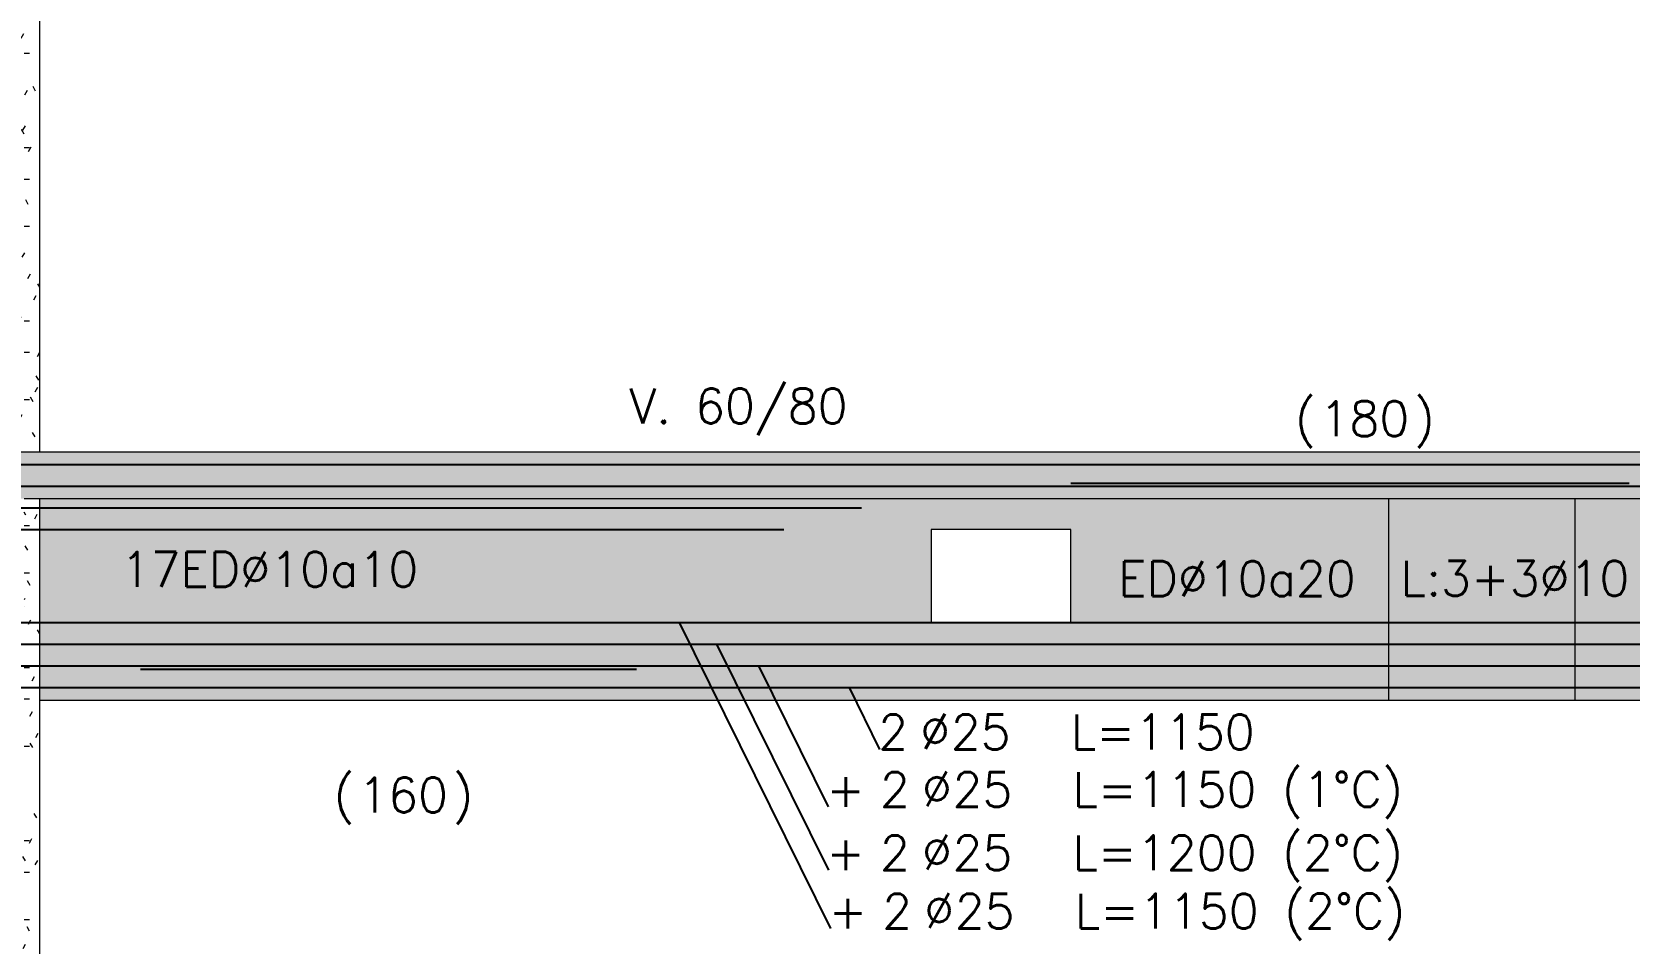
# Model space of a CAD drawing. Extents: x -58 to 5689, y 66 to 4123.
# Drawn here: x 2419 to 2934, y 2861 to 3155 of the extents above; entities that cross this region are included whole.
import ezdxf
from ezdxf.enums import TextEntityAlignment as Align
from ezdxf.xclip import XClip

# ---------------------------------------------------------------- set-up
doc = ezdxf.new("R2010")
doc.units = 0
doc.header["$LTSCALE"] = 30
doc.header["$MEASUREMENT"] = 0
doc.header["$XCLIPFRAME"] = 0
doc.linetypes.add("EJE3-3'$0$RLE-PROYECCION", pattern=[0.71438, 0.47625, -0.23813])
doc.layers.get('0').update_dxf_attribs({"linetype": 'CONTINUOUS'})
doc.layers.add("EJE3-3'$0$RLA-ACHURADO", color=30, linetype="EJE3-3'$0$RLE-PROYECCION", lineweight=15, transparency=0.7)
doc.layers.add("EJE3-3'$0$RLA-CONTORNO", color=30, linetype='CONTINUOUS', lineweight=15)
doc.layers.add("EJE3-3'$0$RLA-TEXTOS-1", color=9, linetype='CONTINUOUS', lineweight=9)
for name, color, linetype in [("EJE3-3'$0$RLA-CONTORNOS", 3, 'CONTINUOUS'), ("EJE3-3'$0$RLA-FE", 7, 'CONTINUOUS'), ("EJE3-3'$0$RLA-TEXTOS-FE", 9, 'CONTINUOUS')]:
    doc.layers.add(name, color=color, linetype=linetype)
doc.styles.add("EJE3-3'$0$RomanS", font='romans.shx', dxfattribs={"height": 11.25})
pattern_1 = [(0, (-1824.927, -1302.188), (20.32, 5.08), [1.676, -13.564, 1.676, -13.564, -81.28]), (0, (-1824.927, -1302.188), (20.32, 5.08), [-30.48, 1.676, -28.804, 1.676, -13.564, -35.56]), (0, (-1824.927, -1302.188), (20.32, 5.08), [-76.2, 1.676, -8.484, 1.676, -23.724]), (120, (-1817.307, -1299.648), (-14.559409, 15.057636), [1.676, -13.564, 1.676, -13.564, -81.28]), (120, (-1817.307, -1299.648), (-14.559409, 15.057636), [-30.48, 1.676, -28.804, 1.676, -13.564, -35.56]), (120, (-1817.307, -1299.648), (-14.559409, 15.057636), [-76.2, 1.676, -8.484, 1.676, -23.724]), (240, (-1814.767, -1289.488), (-5.760591, -20.137636), [1.676, -13.564, 1.676, -13.564, -81.28]), (240, (-1814.767, -1289.488), (-5.760591, -20.137636), [-30.48, 1.676, -28.804, 1.676, -13.564, -35.56]), (240, (-1814.767, -1289.488), (-5.760591, -20.137636), [-76.2, 1.676, -8.484, 1.676, -23.724])]

# ---------------------------------------------------------------- blocks, each defined once
blk = doc.blocks.new('*U228')
at = {"layer": "EJE3-3'$0$RLA-FE"}
blk.add_line((0, 0), (1118.21, 0), dxfattribs=at)
at = {"layer": "EJE3-3'$0$RLA-FE", "color": 3, "style": "EJE3-3'$0$RomanS"}
for tag, p, flags in [('PHI', (289.69, 9.54), 14), ('DIAM', (299.55, 9.32), 12), ('MINUS', (321.57, 9.32), 13), ('TEXTO_FE1', (327.58, 9.32), 8), ('MARK', (334.96, 9.32), 13), ('TEXTO_FE2', (405.78, 9.34), 8), ('TIPO', (598.8, -75.78), 13), ('NVECES', (584.93, -94.72), 13), ('NUMFE', (588.86, -114.48), 13), ('CAPA', (597.06, -133.6), 13), ('DESPLAZA', (278.34, -151.59), 13), ('ESPACIO', (284.39, -169.95), 13), ('CANT', (298.23, -188.75), 13)]:
    blk.add_attdef(tag, p, '', height=11.25, dxfattribs=dict(at, flags=flags))
at = {"layer": "EJE3-3'$0$RLA-FE", "color": 3, "style": "EJE3-3'$0$RomanS", "flags": 8}
for tag, p in [('F=', (271.39, 9.32)), ('NUM', (285.8, 9.32))]:
    blk.add_attdef(tag, text='', height=11.25, dxfattribs=at).set_placement(p, align=Align.RIGHT)
blk = doc.blocks.new('*U229')
at = {"layer": "EJE3-3'$0$RLA-FE"}
for p, q in [((0, 0), (1118.21, 0)), ((1118.21, 0), (1168.21, 0)), ((1168.21, 0), (1200, 0)), ((1200, 0), (1200, 0))]:
    blk.add_line(p, q, dxfattribs=at)
at = {"layer": "EJE3-3'$0$RLA-FE", "color": 3, "style": "EJE3-3'$0$RomanS", "flags": 8}
for tag, p in [('F=', (451.44, 36.32)), ('NUM', (465.85, 36.32))]:
    blk.add_attdef(tag, text='', height=11.25, dxfattribs=at).set_placement(p, align=Align.RIGHT)
at = {"layer": "EJE3-3'$0$RLA-FE", "color": 3, "style": "EJE3-3'$0$RomanS"}
for tag, p, flags in [('PHI', (469.74, 36.54), 14), ('DIAM', (479.6, 36.32), 12), ('MINUS', (501.62, 36.32), 13), ('TEXTO_FE1', (507.48, 36.32), 8), ('MARK', (515.01, 36.32), 13), ('TEXTO_FE2', (575, 36.34), 8), ('TIPO', (598.8, -75.78), 13), ('NVECES', (584.93, -94.72), 13), ('NUMFE', (588.86, -114.48), 13), ('CAPA', (597.06, -133.6), 13), ('DESPLAZA', (278.34, -151.59), 13), ('ESPACIO', (284.39, -169.95), 13), ('CANT', (298.23, -188.75), 13)]:
    blk.add_attdef(tag, p, '', height=11.25, dxfattribs=dict(at, flags=flags))
blk = doc.blocks.new('*U237')
at = {"layer": "EJE3-3'$0$RLA-FE"}
for q in [(0, 0), (1068.21, 0)]:
    blk.add_line((0, 0), q, dxfattribs=at)
at = {"layer": "EJE3-3'$0$RLA-FE", "color": 3, "style": "EJE3-3'$0$RomanS", "flags": 8}
for tag, p in [('F=', (421.56, 36.32)), ('NUM', (435.97, 36.32))]:
    blk.add_attdef(tag, text='', height=11.25, dxfattribs=at).set_placement(p, align=Align.RIGHT)
at = {"layer": "EJE3-3'$0$RLA-FE", "color": 3, "style": "EJE3-3'$0$RomanS"}
for tag, p, flags in [('PHI', (439.87, 36.54), 14), ('DIAM', (449.72, 36.32), 12), ('MINUS', (471.74, 36.32), 13), ('MARK', (485.13, 36.32), 13), ('TEXTO_FE1', (488.43, 36.32), 8), ('TEXTO_FE2', (555.96, 36.34), 8), ('TIPO', (573.8, -75.78), 13), ('NVECES', (559.93, -94.72), 13), ('NUMFE', (563.86, -114.48), 13), ('CAPA', (572.06, -133.6), 13), ('DESPLAZA', (278.34, -151.59), 13), ('ESPACIO', (284.39, -169.95), 13), ('CANT', (298.23, -188.75), 13)]:
    blk.add_attdef(tag, p, '', height=11.25, dxfattribs=dict(at, flags=flags))
blk = doc.blocks.new('*U234')
at = {"layer": "EJE3-3'$0$RLA-FE", "color": 6}
blk.add_line((0, 1), (180, 1), dxfattribs=at)
at = {"layer": "EJE3-3'$0$RLA-FE", "color": 3, "style": "EJE3-3'$0$RomanS", "flags": 8}
for tag, p in [('(', (75.66, 16.12)), ('EMP', (94.68, 16.12)), (')', (113.99, 16.12))]:
    blk.add_attdef(tag, text='', height=11.25, dxfattribs=at).set_placement(p, align=Align.CENTER)
blk = doc.blocks.new('*U230')
at = {"layer": "EJE3-3'$0$RLA-FE"}
for p, q in [((0, 0), (518.21, 0)), ((518.21, 0), (568.21, 0)), ((568.21, 0), (600, 0)), ((600, 0), (600, 0))]:
    blk.add_line(p, q, dxfattribs=at)
at = {"layer": "EJE3-3'$0$RLA-FE", "color": 3, "style": "EJE3-3'$0$RomanS", "flags": 8}
for tag, p in [('F=', (97.76, 63.93)), ('NUM', (112.17, 63.93))]:
    blk.add_attdef(tag, text='', height=11.25, dxfattribs=at).set_placement(p, align=Align.RIGHT)
at = {"layer": "EJE3-3'$0$RLA-FE", "color": 3, "style": "EJE3-3'$0$RomanS"}
for tag, p, flags in [('PHI', (116.06, 64.15), 14), ('DIAM', (125.92, 63.93), 12), ('MINUS', (147.94, 63.93), 13), ('TEXTO_FE1', (155.01, 63.93), 8), ('MARK', (161.33, 63.93), 13), ('TEXTO_FE2', (222.11, 63.95), 8), ('TIPO', (298.8, -75.78), 13), ('NVECES', (284.93, -94.72), 13), ('NUMFE', (288.86, -114.48), 13), ('CAPA', (297.06, -133.6), 13), ('DESPLAZA', (278.34, -151.59), 13), ('ESPACIO', (284.39, -169.95), 13), ('CANT', (298.23, -188.75), 13)]:
    blk.add_attdef(tag, p, '', height=11.25, dxfattribs=dict(at, flags=flags))
blk = doc.blocks.new('*U231')
at = {"layer": "EJE3-3'$0$RLA-FE"}
for p, q in [((0, 0), (468.21, 0)), ((468.21, 0), (518.21, 0)), ((518.21, 0), (550, 0)), ((550, 0), (550, 0))]:
    blk.add_line(p, q, dxfattribs=at)
at = {"layer": "EJE3-3'$0$RLA-FE", "color": 3, "style": "EJE3-3'$0$RomanS", "flags": 8}
for tag, p in [('F=', (73.67, 91.8)), ('NUM', (88.08, 91.8))]:
    blk.add_attdef(tag, text='', height=11.25, dxfattribs=at).set_placement(p, align=Align.RIGHT)
at = {"layer": "EJE3-3'$0$RLA-FE", "color": 3, "style": "EJE3-3'$0$RomanS"}
for tag, p, flags in [('PHI', (91.98, 92.02), 14), ('DIAM', (101.83, 91.8), 12), ('MINUS', (123.85, 91.8), 13), ('TEXTO_FE1', (128.9, 91.8), 8), ('MARK', (137.24, 91.8), 13), ('TEXTO_FE2', (196.79, 92.7), 8), ('TIPO', (273.8, -75.78), 13), ('NVECES', (259.93, -94.72), 13), ('NUMFE', (263.86, -114.48), 13), ('CAPA', (272.06, -133.6), 13), ('DESPLAZA', (278.34, -151.59), 13), ('ESPACIO', (284.39, -169.95), 13), ('CANT', (298.23, -188.75), 13)]:
    blk.add_attdef(tag, p, '', height=11.25, dxfattribs=dict(at, flags=flags))
blk = doc.blocks.new('*U232')
at = {"layer": "EJE3-3'$0$RLA-FE"}
blk.add_line((0, 0), (1068.21, 0), dxfattribs=at)
at = {"layer": "EJE3-3'$0$RLA-FE", "color": 3, "style": "EJE3-3'$0$RomanS", "flags": 8}
for tag, p in [('F=', (623.12, -19.89)), ('NUM', (637.53, -19.89))]:
    blk.add_attdef(tag, text='', height=11.25, dxfattribs=at).set_placement(p, align=Align.RIGHT)
at = {"layer": "EJE3-3'$0$RLA-FE", "color": 3, "style": "EJE3-3'$0$RomanS"}
for tag, p, flags in [('PHI', (641.43, -19.68), 12), ('DIAM', (651.28, -19.89), 12), ('MINUS', (673.3, -19.89), 13), ('MARK', (686.69, -19.89), 13), ('TEXTO_FE1', (690, -19.89), 8), ('TEXTO_FE2', (757.52, -19.88), 8), ('TIPO', (573.8, -57.92), 13), ('NVECES', (559.93, -76.86), 13), ('NUMFE', (563.86, -96.62), 13), ('CAPA', (572.06, -115.74), 13), ('DESPLAZA', (277.18, -134.17), 13), ('ESPACIO', (283.22, -152.53), 13), ('CANT', (297.06, -171.33), 13)]:
    blk.add_attdef(tag, p, '', height=11.25, dxfattribs=dict(at, flags=flags))
blk = doc.blocks.new('*U224')
at = {"layer": "EJE3-3'$0$RLA-FE"}
for p, q in [((0, 0), (1068.21, 0)), ((1068.21, 0), (1118.21, 0)), ((1118.21, 0), (1150, 0)), ((1150, 0), (1150, 0))]:
    blk.add_line(p, q, dxfattribs=at)
at = {"layer": "EJE3-3'$0$RLA-FE", "color": 3, "style": "EJE3-3'$0$RomanS"}
for tag, p, flags in [('PHI', (395.93, -47.23), 12), ('DIAM', (405.79, -47.44), 12), ('MINUS', (427.81, -47.44), 13), ('TEXTO_FE1', (435.68, -47.44), 8), ('MARK', (441.2, -47.44), 13), ('TEXTO_FE2', (504.74, -47.42), 8), ('TIPO', (573.8, -57.92), 13), ('NVECES', (559.93, -76.86), 13), ('NUMFE', (563.86, -96.62), 13), ('CAPA', (572.06, -115.74), 13), ('DESPLAZA', (277.18, -134.17), 13), ('ESPACIO', (283.22, -152.53), 13), ('CANT', (297.06, -171.33), 13)]:
    blk.add_attdef(tag, p, '', height=11.25, dxfattribs=dict(at, flags=flags))
at = {"layer": "EJE3-3'$0$RLA-FE", "color": 3, "style": "EJE3-3'$0$RomanS", "flags": 8}
for tag, p in [('F=', (377.63, -47.44)), ('NUM', (392.04, -47.44))]:
    blk.add_attdef(tag, text='', height=11.25, dxfattribs=at).set_placement(p, align=Align.RIGHT)
blk = doc.blocks.new('*U233')
at = {"layer": "EJE3-3'$0$RLA-FE"}
for q in [(0, 0), (1068.21, 0)]:
    blk.add_line((0, 0), q, dxfattribs=at)
at = {"layer": "EJE3-3'$0$RLA-FE", "color": 3, "style": "EJE3-3'$0$RomanS", "flags": 8}
for tag, p in [('F=', (233.69, -45.46)), ('NUM', (248.1, -45.46))]:
    blk.add_attdef(tag, text='', height=11.25, dxfattribs=at).set_placement(p, align=Align.RIGHT)
at = {"layer": "EJE3-3'$0$RLA-FE", "color": 3, "style": "EJE3-3'$0$RomanS"}
for tag, p, flags in [('PHI', (251.99, -45.25), 12), ('DIAM', (261.85, -45.46), 12), ('MINUS', (283.87, -45.46), 13), ('MARK', (297.26, -45.46), 13), ('TEXTO_FE1', (300.56, -45.46), 8), ('TEXTO_FE2', (368.08, -45.44), 8), ('TIPO', (573.8, -57.92), 13), ('NVECES', (559.93, -76.86), 13), ('NUMFE', (563.86, -96.62), 13), ('CAPA', (572.06, -115.74), 13), ('DESPLAZA', (277.18, -134.17), 13), ('ESPACIO', (283.22, -152.53), 13), ('CANT', (297.06, -171.33), 13)]:
    blk.add_attdef(tag, p, '', height=11.25, dxfattribs=dict(at, flags=flags))
blk = doc.blocks.new('*U66')
at = {"layer": "EJE3-3'$0$RLA-FE", "color": 6}
blk.add_line((0, -1), (160, -1), dxfattribs=at)
at = {"layer": "EJE3-3'$0$RLA-FE", "color": 3, "style": "EJE3-3'$0$RomanS", "flags": 8}
for tag, p in [('(', (65.66, -47.26)), ('EMP', (84.68, -47.26)), (')', (103.99, -47.26))]:
    blk.add_attdef(tag, text='', height=11.25, dxfattribs=at).set_placement(p, align=Align.CENTER)
blk = doc.blocks.new('*U128')
at = {"layer": "EJE3-3'$0$RLA-FE"}
blk.add_line((0, 0), (1118.21, 0), dxfattribs=at)
at = {"layer": "EJE3-3'$0$RLA-FE", "color": 3, "style": "EJE3-3'$0$RomanS"}
for tag, p, flags in [('TIPO', (598.8, -57.92), 13), ('PHI', (579.51, -72.68), 12), ('DIAM', (589.36, -72.89), 12), ('MINUS', (611.38, -72.89), 13), ('MARK', (624.77, -72.89), 13), ('TEXTO_FE1', (628.07, -72.89), 8), ('TEXTO_FE2', (695.59, -72.88), 8), ('NVECES', (584.93, -76.86), 13), ('NUMFE', (588.86, -96.62), 13), ('CAPA', (597.06, -115.74), 13), ('DESPLAZA', (277.18, -134.17), 13), ('ESPACIO', (283.22, -152.53), 13), ('CANT', (297.06, -171.33), 13)]:
    blk.add_attdef(tag, p, '', height=11.25, dxfattribs=dict(at, flags=flags))
at = {"layer": "EJE3-3'$0$RLA-FE", "color": 3, "style": "EJE3-3'$0$RomanS", "flags": 8}
for tag, p in [('F=', (561.2, -72.89)), ('NUM', (575.61, -72.89))]:
    blk.add_attdef(tag, text='', height=11.25, dxfattribs=at).set_placement(p, align=Align.RIGHT)
blk = doc.blocks.new('*U124')
at = {"layer": "EJE3-3'$0$RLA-FE"}
for p, q in [((0, 0), (1118.21, 0)), ((1118.21, 0), (1168.21, 0)), ((1168.21, 0), (1200, 0)), ((1200, 0), (1200, 0))]:
    blk.add_line(p, q, dxfattribs=at)
at = {"layer": "EJE3-3'$0$RLA-FE", "color": 3, "style": "EJE3-3'$0$RomanS"}
for tag, p, flags in [('TIPO', (598.8, -57.92), 13), ('NVECES', (584.93, -76.86), 13), ('NUMFE', (588.86, -96.62), 13), ('PHI', (280.85, -101.42), 12), ('DIAM', (290.71, -101.63), 12), ('MINUS', (312.73, -101.63), 13), ('TEXTO_FE1', (323.16, -101.63), 8), ('MARK', (326.12, -101.63), 13), ('TEXTO_FE2', (394.16, -101.61), 8), ('CAPA', (597.06, -115.74), 13), ('DESPLAZA', (277.18, -134.17), 13), ('ESPACIO', (283.22, -152.53), 13), ('CANT', (297.06, -171.33), 13)]:
    blk.add_attdef(tag, p, '', height=11.25, dxfattribs=dict(at, flags=flags))
at = {"layer": "EJE3-3'$0$RLA-FE", "color": 3, "style": "EJE3-3'$0$RomanS", "flags": 8}
for tag, p in [('F=', (262.55, -101.63)), ('NUM', (276.96, -101.63))]:
    blk.add_attdef(tag, text='', height=11.25, dxfattribs=at).set_placement(p, align=Align.RIGHT)
blk = doc.blocks.new('*U126')
at = {"layer": "EJE3-3'$0$RLA-FE"}
for q in [(0, 0), (1068.21, 0)]:
    blk.add_line((0, 0), q, dxfattribs=at)
at = {"layer": "EJE3-3'$0$RLA-FE", "color": 3, "style": "EJE3-3'$0$RomanS"}
for tag, p, flags in [('TIPO', (573.8, -57.92), 13), ('NVECES', (559.93, -76.86), 13), ('PHI', (90.22, -98.49), 12), ('DIAM', (100.07, -98.7), 12), ('MINUS', (122.09, -98.7), 13), ('MARK', (135.48, -98.7), 13), ('TEXTO_FE1', (138.78, -98.7), 8), ('TEXTO_FE2', (206.31, -98.68), 8), ('NUMFE', (563.86, -96.62), 13), ('CAPA', (572.06, -115.74), 13), ('DESPLAZA', (277.18, -134.17), 13), ('ESPACIO', (283.22, -152.53), 13), ('CANT', (297.06, -171.33), 13)]:
    blk.add_attdef(tag, p, '', height=11.25, dxfattribs=dict(at, flags=flags))
at = {"layer": "EJE3-3'$0$RLA-FE", "color": 3, "style": "EJE3-3'$0$RomanS", "flags": 8}
for tag, p in [('F=', (71.91, -98.7)), ('NUM', (86.32, -98.7))]:
    blk.add_attdef(tag, text='', height=11.25, dxfattribs=at).set_placement(p, align=Align.RIGHT)
blk = doc.blocks.new("EJE3-3'")
at = {"layer": "EJE3-3'$0$RLA-ACHURADO"}
h = blk.add_hatch(dxfattribs=at)
h.set_pattern_fill('SAND - DENSE', color=256, style=0, pattern_type=2)
h.set_pattern_definition(pattern_1)
h.paths.add_polyline_path([(-424.52, 787), (-359.52, 787), (-359.52, 1168), (-364.52, 1168), (-364.52, 1103), (-424.52, 1103), (-424.52, 1168), (-429.52, 1168), (-429.52, 787)], flags=0)
h = blk.add_hatch(dxfattribs=at)
h.set_pattern_fill('SAND - DENSE', color=256, style=0, pattern_type=2)
h.set_pattern_definition(pattern_1)
h.paths.add_polyline_path([(-424.52, 772), (635.48, 772), (635.48, 787), (-424.52, 787)], flags=0)
h.paths.add_polyline_path([(-1420.92, 772), (-1144.51, 772), (-1144.51, 787), (-1424.52, 787), (-1424.52, 772)], flags=0)
h = blk.add_hatch(dxfattribs=at)
h.set_pattern_fill('SAND - DENSE', color=256, style=0, pattern_type=2)
h.set_pattern_definition(pattern_1)
h.paths.add_polyline_path([(-424.52, 312.47), (-359.52, 312.47), (-359.52, 772), (-364.52, 772), (-364.52, 707), (-424.52, 707), (-424.52, 772), (-429.52, 772), (-429.52, 391)])
h = blk.add_hatch(dxfattribs=at)
h.set_pattern_fill('SAND - DENSE', color=256, style=0, pattern_type=2)
h.set_pattern_definition(pattern_1)
h.paths.add_polyline_path([(-27.02, 762), (-27.02, 732), (-72.02, 732), (-72.02, 762)])
h.paths.add_polyline_path([(-359.52, 707), (570.48, 707), (570.48, 772), (-359.52, 772)])
h.paths.add_polyline_path([(282.98, 762), (282.98, 732), (237.98, 732), (237.98, 762)])
at = {"layer": "EJE3-3'$0$RLA-CONTORNO"}
for p, q in [((-359.52, 787), (-359.52, 1168)), ((635.48, 787), (-424.52, 787)), ((-364.52, 772), (575.48, 772)), ((-359.52, 391), (-359.52, 772)), ((75.48, 707), (75.48, 772)), ((135.48, 772), (135.48, 707)), ((-359.52, 707), (570.48, 707))]:
    blk.add_line(p, q, dxfattribs=at)
blk.add_lwpolyline([(-72.02, 732), (-27.02, 732), (-27.02, 762), (-72.02, 762)], close=True, dxfattribs=at)
at = {"layer": "EJE3-3'$0$RLA-CONTORNOS", "color": 2}
for p, q in [((-104.39, 633.3), (-153.23, 732)), ((-105.1, 652.11), (-141.17, 725)), ((-105.12, 672.54), (-127.61, 718)), ((-88.59, 691.11), (-98.44, 711))]:
    blk.add_line(p, q, dxfattribs=at)
at = {"layer": "EJE3-3'$0$RLA-FE"}
for name, p in [('*U231', (-669.52, 762)), ('*U230', (-694.52, 769)), ('*U229', (-1047.02, 776)), ('*U237', (-27.02, 776)), ('*U228', (-867.02, 783)), ('*U124', (-1204.52, 732)), ('*U224', (-1317.02, 718))]:
    blk.add_blockref(name, p, dxfattribs=at)
ref = blk.add_blockref('*U234', (-27.02, 776), dxfattribs=at)
ref.add_attrib('EMP', '180', dxfattribs={"color": 3, "height": 11.25, "style": "EJE3-3'$0$RomanS"}).set_placement((67.66, 792.12), align=Align.CENTER)
ref.add_attrib('(', '(', dxfattribs={"color": 3, "height": 11.25, "style": "EJE3-3'$0$RomanS"}).set_placement((48.64, 792.12), align=Align.CENTER)
ref.add_attrib(')', ')', dxfattribs={"color": 3, "height": 11.25, "style": "EJE3-3'$0$RomanS"}).set_placement((86.98, 792.12), align=Align.CENTER)
ref = blk.add_blockref('*U126', (-164.52, 732), dxfattribs=at)
ref.add_attrib('DIAM', '25', (-64.45, 633.3), dxfattribs={"color": 3, "height": 11.25, "style": "EJE3-3'$0$RomanS"})
ref.add_attrib('NUM', '2', dxfattribs={"color": 3, "height": 11.25, "style": "EJE3-3'$0$RomanS"}).set_placement((-78.2, 633.3), align=Align.RIGHT)
ref.add_attrib('TEXTO_FE1', 'L=1150', (-25.74, 633.3), dxfattribs={"color": 3, "height": 11.25, "style": "EJE3-3'$0$RomanS"})
ref.add_attrib('TEXTO_FE2', '(2°C)', (41.79, 633.32), dxfattribs={"color": 3, "height": 11.25, "style": "EJE3-3'$0$RomanS"})
ref.add_attrib('PHI', '%%C', (-74.3, 633.51), dxfattribs={"color": 3, "height": 11.25, "style": "EJE3-3'$0$RomanS"})
ref.add_attrib('F=', '+', dxfattribs={"color": 3, "height": 11.25, "style": "EJE3-3'$0$RomanS"}).set_placement((-92.61, 633.3), align=Align.RIGHT)
ref = blk.add_blockref('*U128', (-654.52, 725), dxfattribs=at)
ref.add_attrib('DIAM', '25', (-65.16, 652.11), dxfattribs={"color": 3, "height": 11.25, "style": "EJE3-3'$0$RomanS"})
ref.add_attrib('NUM', '2', dxfattribs={"color": 3, "height": 11.25, "style": "EJE3-3'$0$RomanS"}).set_placement((-78.91, 652.11), align=Align.RIGHT)
ref.add_attrib('TEXTO_FE1', 'L=1200', (-26.45, 652.11), dxfattribs={"color": 3, "height": 11.25, "style": "EJE3-3'$0$RomanS"})
ref.add_attrib('TEXTO_FE2', '(2°C)', (41.08, 652.12), dxfattribs={"color": 3, "height": 11.25, "style": "EJE3-3'$0$RomanS"})
ref.add_attrib('PHI', '%%C', (-75.01, 652.32), dxfattribs={"color": 3, "height": 11.25, "style": "EJE3-3'$0$RomanS"})
ref.add_attrib('F=', '+', dxfattribs={"color": 3, "height": 11.25, "style": "EJE3-3'$0$RomanS"}).set_placement((-93.32, 652.11), align=Align.RIGHT)
ref = blk.add_blockref('*U233', (-327.02, 718), dxfattribs=at)
ref.add_attrib('DIAM', '25', (-65.17, 672.54), dxfattribs={"color": 3, "height": 11.25, "style": "EJE3-3'$0$RomanS"})
ref.add_attrib('NUM', '2', dxfattribs={"color": 3, "height": 11.25, "style": "EJE3-3'$0$RomanS"}).set_placement((-78.92, 672.54), align=Align.RIGHT)
ref.add_attrib('TEXTO_FE1', 'L=1150', (-26.46, 672.54), dxfattribs={"color": 3, "height": 11.25, "style": "EJE3-3'$0$RomanS"})
ref.add_attrib('TEXTO_FE2', '(1°C)', (41.06, 672.56), dxfattribs={"color": 3, "height": 11.25, "style": "EJE3-3'$0$RomanS"})
ref.add_attrib('PHI', '%%C', (-75.03, 672.75), dxfattribs={"color": 3, "height": 11.25, "style": "EJE3-3'$0$RomanS"})
ref.add_attrib('F=', '+', dxfattribs={"color": 3, "height": 11.25, "style": "EJE3-3'$0$RomanS"}).set_placement((-93.33, 672.54), align=Align.RIGHT)
ref = blk.add_blockref('*U66', (-327.02, 718), dxfattribs=at)
ref.add_attrib('EMP', '160', dxfattribs={"color": 3, "height": 11.25, "style": "EJE3-3'$0$RomanS"}).set_placement((-242.34, 670.74), align=Align.CENTER)
ref.add_attrib('(', '(', dxfattribs={"color": 3, "height": 11.25, "style": "EJE3-3'$0$RomanS"}).set_placement((-261.36, 670.74), align=Align.CENTER)
ref.add_attrib(')', ')', dxfattribs={"color": 3, "height": 11.25, "style": "EJE3-3'$0$RomanS"}).set_placement((-223.02, 670.74), align=Align.CENTER)
ref = blk.add_blockref('*U232', (-717.02, 711), dxfattribs=at)
ref.add_attrib('DIAM', '25', (-65.74, 691.11), dxfattribs={"color": 3, "height": 11.25, "style": "EJE3-3'$0$RomanS"})
ref.add_attrib('NUM', '2', dxfattribs={"color": 3, "height": 11.25, "style": "EJE3-3'$0$RomanS"}).set_placement((-79.49, 691.11), align=Align.RIGHT)
ref.add_attrib('TEXTO_FE1', 'L=1150', (-27.02, 691.11), dxfattribs={"color": 3, "height": 11.25, "style": "EJE3-3'$0$RomanS"})
ref.add_attrib('PHI', '%%C', (-75.59, 691.32), dxfattribs={"color": 3, "height": 11.25, "style": "EJE3-3'$0$RomanS"})
at = {"layer": "EJE3-3'$0$RLA-TEXTOS-1", "insert": (-134.21, 799.95), "char_height": 11.25, "width": 77.8962, "attachment_point": 5, "line_spacing_factor": 0.941778, "style": "EJE3-3'$0$RomanS"}
blk.add_mtext('V. 60/80', dxfattribs=at)
at = {"layer": "EJE3-3'$0$RLA-TEXTOS-FE", "color": 9, "style": "EJE3-3'$0$RomanS"}
for s, p in [('17ED%%C10a10', (-285.41, 743.53)), ('ED%%C10a20', (26.54, 740.5)), ('L:3+3%%C10', (116.21, 740.65))]:
    blk.add_text(s, height=11.25, dxfattribs=at).set_placement(p, align=Align.CENTER)

msp = doc.modelspace()

# ---------------------------------------------------------------- block references
ref = msp.add_blockref("EJE3-3'", (2781.39, 2232.23))
XClip(ref).set_block_clipping_path([(-2788.1086663077, -1277.6573373718), (2905.5071213075, 1601.8318238069)])

doc.saveas('drawing.dxf')
